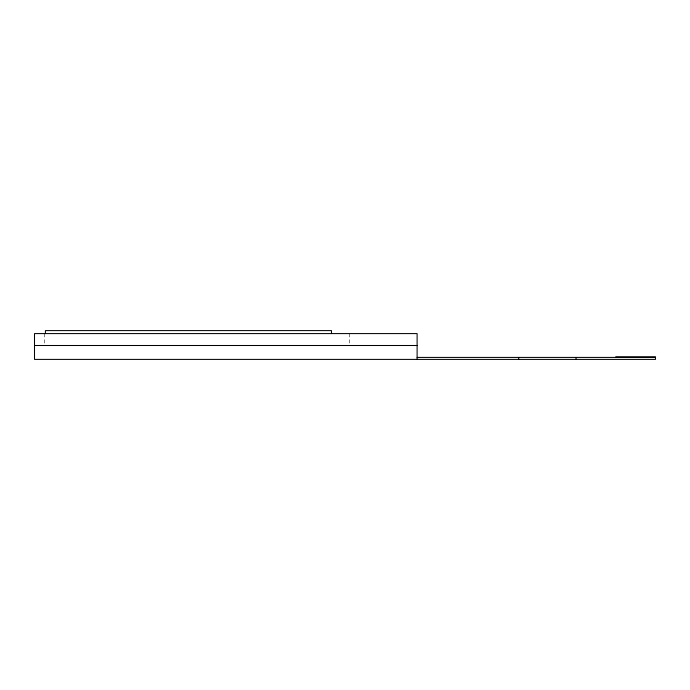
<?xml version="1.0" encoding="UTF-8"?>
<svg xmlns="http://www.w3.org/2000/svg" width="690" height="690" viewBox="0 0 690 690"><rect width="100%" height="100%" fill="white"/><g stroke="black" fill="none" stroke-linecap="round" stroke-linejoin="round"><path stroke-width="0.52" stroke-dasharray="3.45 2.59" d="M349.735 333.581L349.735 344.5M44.436 333.581L44.436 344.5"/><path stroke-width="1.03" d="M34.5 345.5L417.114 345.5M417.114 357.42L655.5 357.42M615.765 357.42L615.765 356.816L655.5 356.816L655.5 359.404L34.5 359.404L34.5 333.581L417.114 333.581L417.114 359.404M576.038 357.42L576.038 359.404M518.682 357.42L518.682 359.404M331.493 333.581L331.493 330.596L45.428 330.596L45.428 333.581"/></g></svg>
